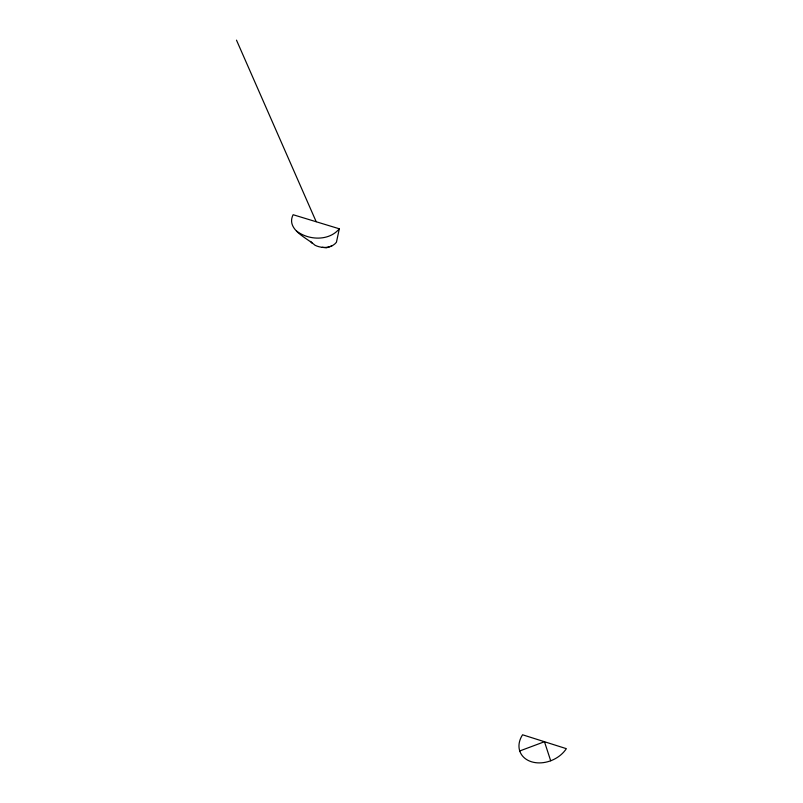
<?xml version="1.0" encoding="UTF-8"?>
<svg xmlns="http://www.w3.org/2000/svg" width="803" height="803" viewBox="0 0 803 803"><rect width="100%" height="100%" fill="white"/><g stroke="black" fill="none" stroke-linecap="round" stroke-linejoin="round"><path stroke-width="1.2" d="M339.308 228.795L336.427 242.275C331.438 248.549 321.772 248.569 315.047 245.276C306.505 237.588 285.768 229.477 293.125 214.722L339.308 228.795C329.11 241.261 308.513 240.418 296.518 230.993M331.84 245.959L326.43 247.826L322.214 247.314M519.732 750.966L544.464 741.721L566.356 748.667A26.439 20.015 -23.7 0 1 531.385 761.736A26.439 20.015 -23.7 0 1 522.572 734.785L544.464 741.721L550.697 760.782M310.62 241.382L312.457 243.5M236.494 40.15L316.171 221.658"/></g></svg>
